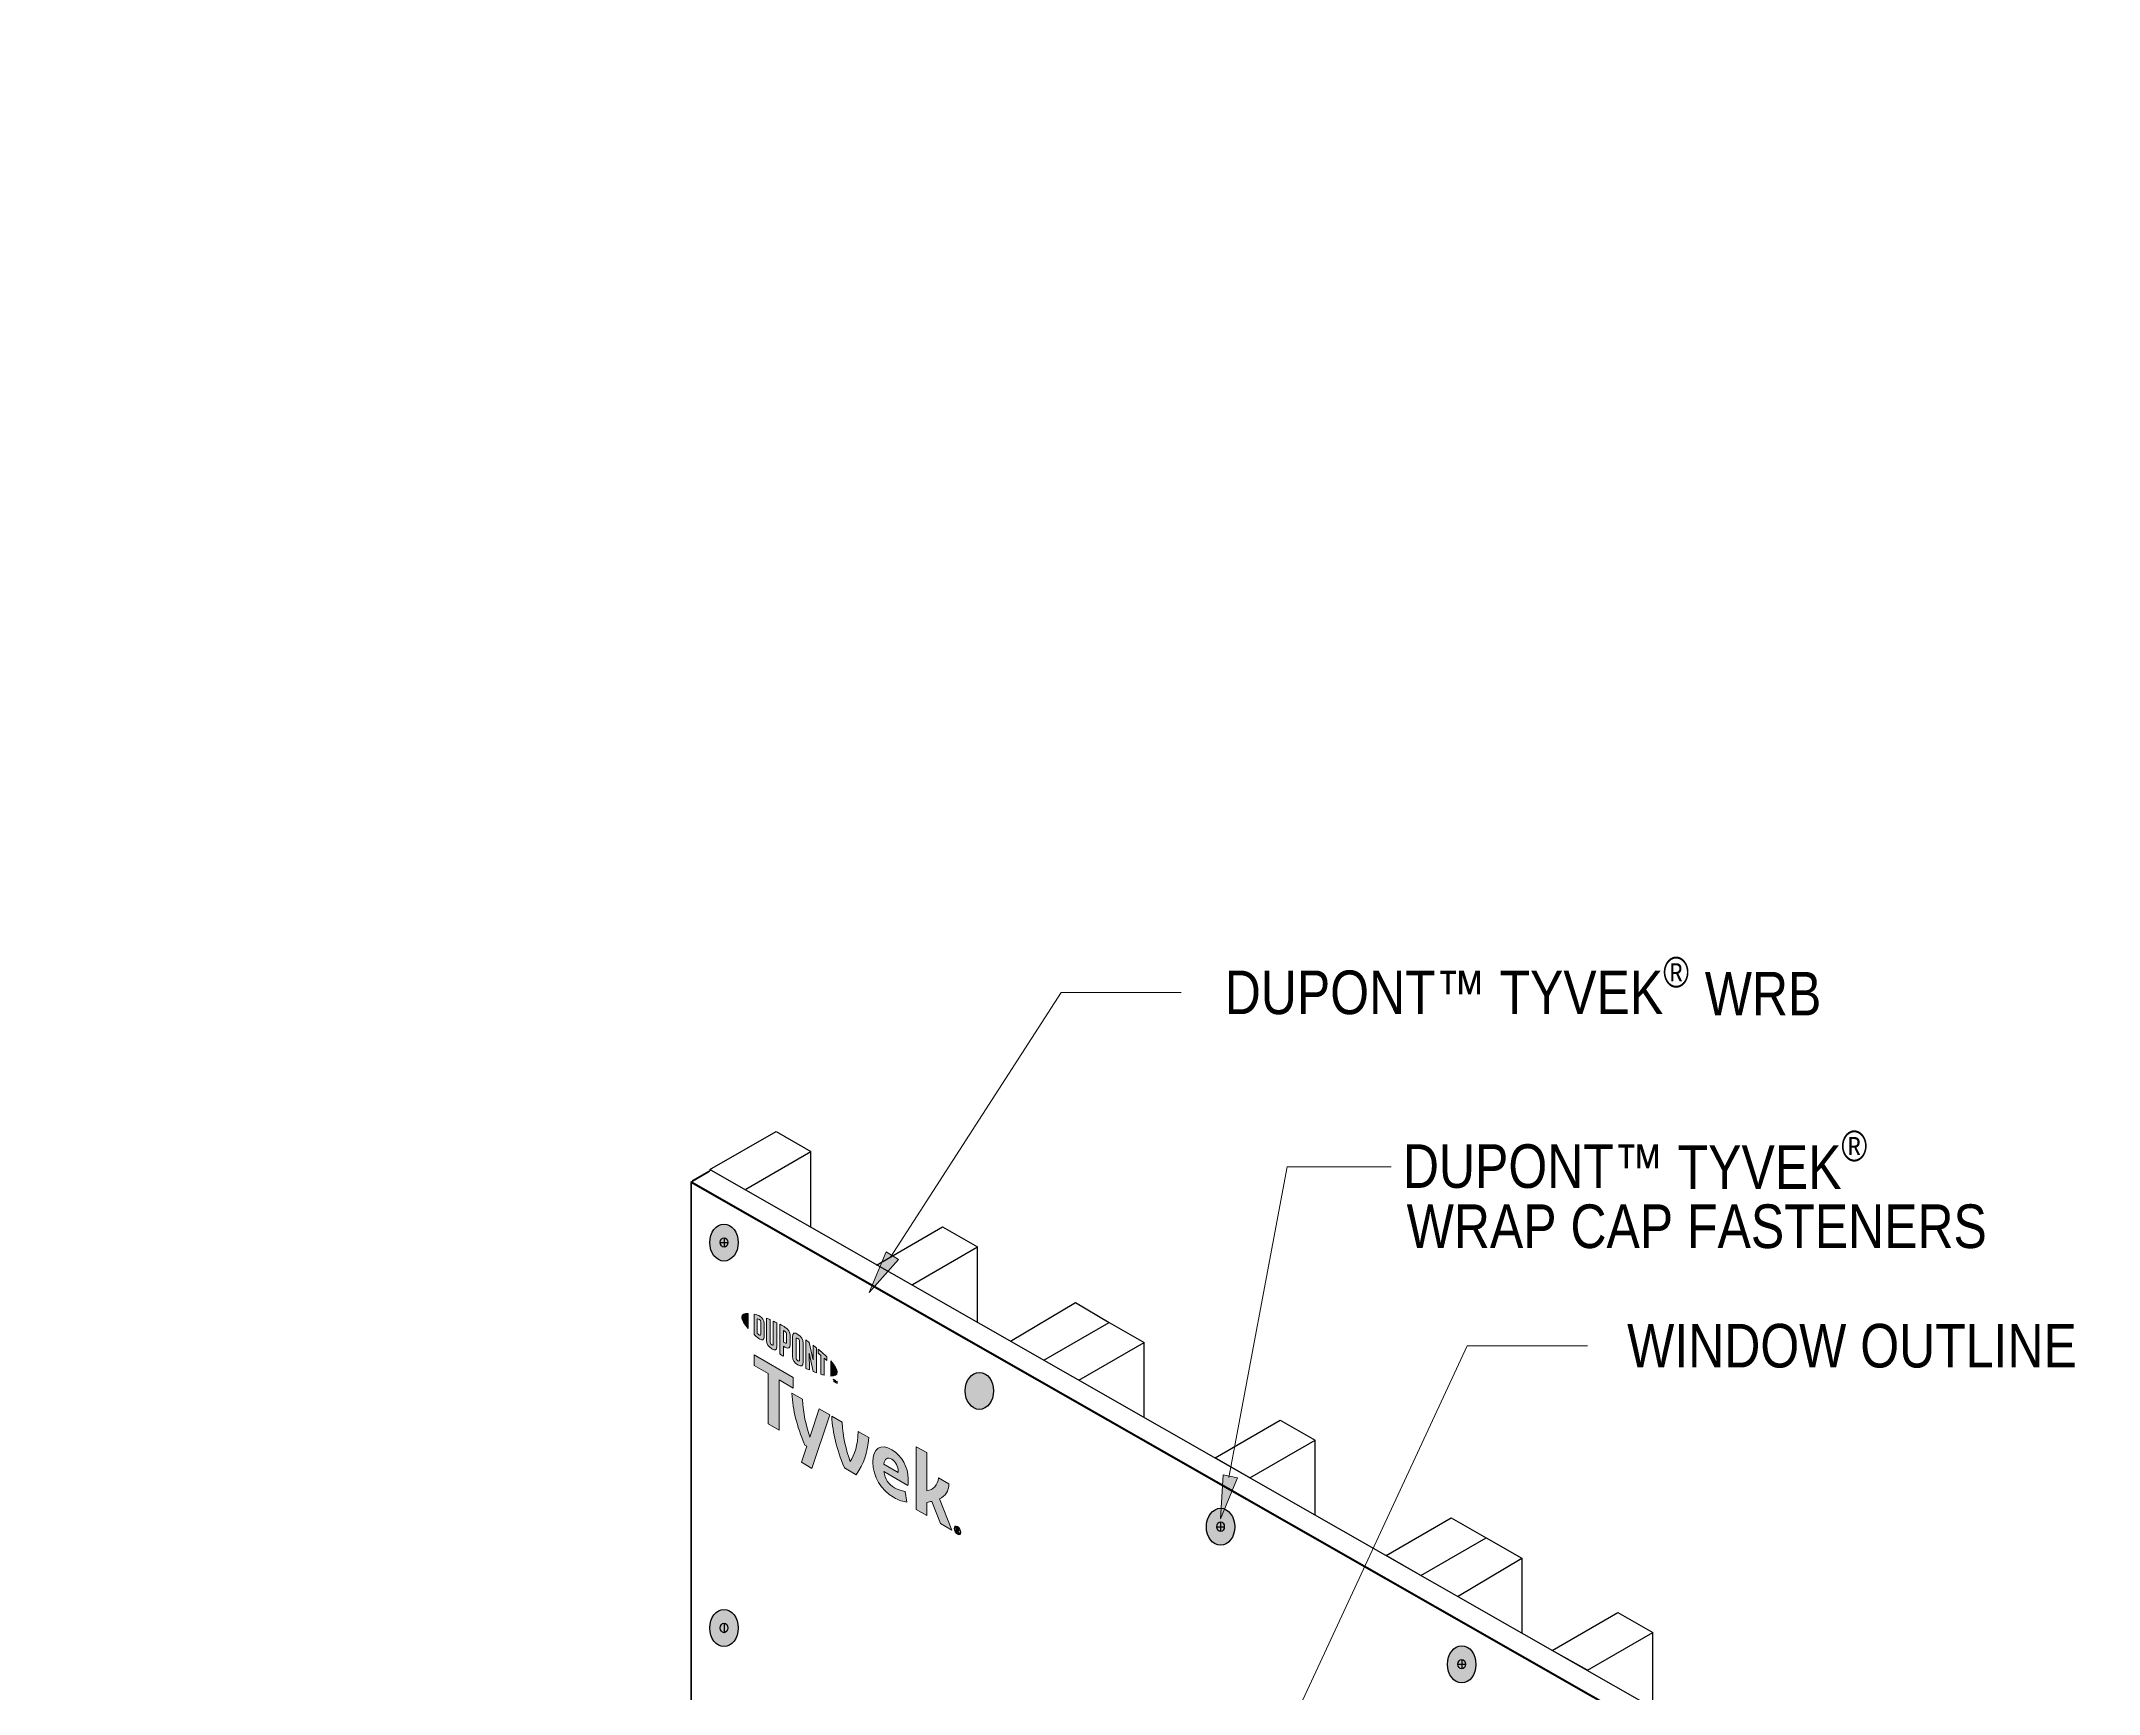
# Model space of a CAD drawing. Extents: x -1140 to 5605, y -816 to 2382.
# Drawn here: x 2851 to 3382, y 314 to 740 of the extents above; entities that cross this region are included whole.
import ezdxf

# ---------------------------------------------------------------- set-up
doc = ezdxf.new("R2010")
doc.units = 0
doc.header["$MEASUREMENT"] = 0
for name, color, linetype, lineweight in [('.ATI-TEXT', 7, 'Continuous', 0), ('G-ANNO-TTLB', 7, 'Continuous', 0), ('TYVEK', 7, 'Continuous', 0), ('wall scratch', 7, 'Continuous', 0), ('X-REF - TRACED', 7, 'Continuous', 0)]:
    doc.layers.add(name, color=color, linetype=linetype, lineweight=lineweight)

# ---------------------------------------------------------------- blocks, each defined once
blk = doc.blocks.new('Block_55')
at = {"layer": 'wall scratch', "color": 18, "lineweight": 25, "true_color": 0x000000}
for points in [[(3018.83, 445.87)], [(3018.83, 23.51)]]:
    blk.add_lwpolyline(points, dxfattribs=at)
blk = doc.blocks.new('Block_309')
at = {"layer": 'TYVEK', "true_color": 0x003b71, "transparency": 33554687}
h = blk.add_hatch(color=156, dxfattribs=at)
h.dxf.hatch_style = 2
edge = h.paths.add_edge_path()
edge.add_ellipse((3217.28, 321.15), major_axis=(0, 4.78), ratio=0.766948, start_angle=0, end_angle=360)
at = {"layer": 'TYVEK', "color": 18, "lineweight": 25, "true_color": 0x000000}
for p, q in [((3216.31, 321.18), (3218.26, 321.18)), ((3217.28, 322.41), (3217.28, 319.95))]:
    blk.add_line(p, q, dxfattribs=at)
for centre, major_axis, ratio in [((3217.28, 321.15), (0, 4.78), 0.766948), ((3217.28, 321.18), (0, 1.23), 0.788846)]:
    blk.add_ellipse(centre, major_axis=major_axis, ratio=ratio, dxfattribs=at)
blk = doc.blocks.new('Block_310')
at = {"layer": 'TYVEK', "true_color": 0x003b71, "transparency": 33554687}
h = blk.add_hatch(color=156, dxfattribs=at)
h.dxf.hatch_style = 2
edge = h.paths.add_edge_path()
edge.add_ellipse((3155.08, 356.64), major_axis=(0, 4.78), ratio=0.766948, start_angle=0, end_angle=360)
at = {"layer": 'TYVEK', "color": 18, "lineweight": 25, "true_color": 0x000000}
for p, q in [((3154.11, 356.67), (3156.06, 356.67)), ((3155.08, 357.9), (3155.08, 355.43))]:
    blk.add_line(p, q, dxfattribs=at)
blk.add_lwpolyline([(3154.57, 361)], dxfattribs=at)
for centre, major_axis, ratio in [((3155.08, 356.64), (0, 4.78), 0.766948), ((3155.08, 356.67), (0, 1.23), 0.788846)]:
    blk.add_ellipse(centre, major_axis=major_axis, ratio=ratio, dxfattribs=at)
blk = doc.blocks.new('Block_311')
at = {"layer": 'TYVEK', "true_color": 0x003b71, "transparency": 33554687}
h = blk.add_hatch(color=156, dxfattribs=at)
h.dxf.hatch_style = 2
edge = h.paths.add_edge_path()
edge.add_ellipse((3027.02, 429.98), major_axis=(0, 4.78), ratio=0.766948, start_angle=0, end_angle=360)
at = {"layer": 'TYVEK', "color": 18, "lineweight": 25, "true_color": 0x000000}
for p, q in [((3026.04, 430.01), (3027.99, 430.01)), ((3027.02, 431.24), (3027.02, 428.78))]:
    blk.add_line(p, q, dxfattribs=at)
for centre, major_axis, ratio in [((3027.02, 429.98), (0, 4.78), 0.766948), ((3027.02, 430.01), (0, 1.23), 0.788846)]:
    blk.add_ellipse(centre, major_axis=major_axis, ratio=ratio, dxfattribs=at)
blk = doc.blocks.new('Block_314')
at = {"layer": 'TYVEK', "true_color": 0x003b71, "transparency": 33554687}
h = blk.add_hatch(color=156, dxfattribs=at)
h.dxf.hatch_style = 2
edge = h.paths.add_edge_path()
edge.add_ellipse((3027.02, 330.53), major_axis=(0, 4.78), ratio=0.766948, start_angle=0, end_angle=360)
at = {"layer": 'TYVEK', "color": 18, "lineweight": 25, "true_color": 0x000000}
blk.add_line((3027.02, 331.79), (3027.02, 329.32), dxfattribs=at)
for centre, major_axis, ratio in [((3027.02, 330.53), (0, 4.78), 0.766948), ((3027.02, 330.55), (0, 1.23), 0.788846)]:
    blk.add_ellipse(centre, major_axis=major_axis, ratio=ratio, dxfattribs=at)
blk = doc.blocks.new('Block_495')
at = {"layer": '.ATI-TEXT', "char_height": 0.2, "attachment_point": 7}
for s, insert in [('\\C18;\\c0;\\FArial Narrow|b0|i0|c1;\\H7.874999;\\W1.000000;®', (3315.21, 450.87)), ('\\C18;\\c0;\\FArial Narrow|b0|i0|c1;\\H11.249999;\\W1.000000;DUPONT™', (3202.11, 443.93)), ('\\C18;\\c0;\\FArial Narrow|b0|i0|c1;\\H11.249999;\\W1.000000; TYVEK', (3269.39, 443.84)), ('\\C18;\\c0;\\FArial Narrow|b0|i0|c1;\\H11.250226;\\W1.000000; ', (3322.32, 443.84)), ('\\C18;\\c0;\\FArial Narrow|b0|i0|c1;\\H11.250226;\\W1.000000;WRAP CAP FASTENERS', (3203.09, 428.41))]:
    blk.add_mtext(s, dxfattribs=dict(at, insert=insert))
blk = doc.blocks.new('Block_494')
at = {"layer": '.ATI-TEXT', "true_color": 0x000000, "transparency": 33554687}
h = blk.add_hatch(color=18, dxfattribs=at)
h.dxf.hatch_style = 2
h.paths.add_polyline_path([(3159.43, 369.24), (3155.06, 358.71), (3155.78, 370.09)])
at = {"layer": '.ATI-TEXT', "color": 18, "lineweight": 0, "true_color": 0x000000}
for p, q in [((3157.25, 369.34), (3172.22, 449.56)), ((3172.22, 449.56), (3199.05, 449.56))]:
    blk.add_line(p, q, dxfattribs=at)
at = {"layer": '.ATI-TEXT'}
blk.add_lwpolyline([(3159.43, 369.24), (3155.06, 358.71), (3155.78, 370.09), (3155.78, 370.09)], close=True, dxfattribs=at)
blk.add_blockref('Block_495', (0, 0), dxfattribs=at)
blk = doc.blocks.new('Block_497')
at = {"layer": '.ATI-TEXT', "char_height": 0.2, "attachment_point": 7}
for s, insert in [('\\C18;\\c0;\\FArial Narrow|b0|i0|c1;\\H11.249999;\\W1.000000;DUPONT™ TYVEK', (3156.16, 488.77)), ('\\C18;\\c0;\\FArial Narrow|b0|i0|c1;\\H7.874999;\\W1.000000;®', (3269.26, 495.71)), ('\\C18;\\c0;\\FArial Narrow|b0|i0|c1;\\H11.250226;\\W1.000000;WRB', (3279.98, 488.58))]:
    blk.add_mtext(s, dxfattribs=dict(at, insert=insert))
blk = doc.blocks.new('Block_496')
at = {"layer": '.ATI-TEXT', "true_color": 0x000000, "transparency": 33554687}
h = blk.add_hatch(color=18, dxfattribs=at)
h.dxf.hatch_style = 2
h.paths.add_polyline_path([(3072.01, 425.63), (3064.42, 417.11), (3068.84, 427.63)])
at = {"layer": '.ATI-TEXT', "color": 18, "lineweight": 0, "true_color": 0x000000}
for p, q in [((3069.97, 426.25), (3113.94, 494.5)), ((3113.94, 494.5), (3144.91, 494.5))]:
    blk.add_line(p, q, dxfattribs=at)
at = {"layer": '.ATI-TEXT'}
blk.add_lwpolyline([(3072.01, 425.63), (3064.42, 417.11), (3068.84, 427.63), (3068.84, 427.63)], close=True, dxfattribs=at)
blk.add_blockref('Block_497', (0, 0), dxfattribs=at)
blk = doc.blocks.new('Block_498')
at = {"layer": '.ATI-TEXT', "true_color": 0x000000, "transparency": 33554687}
h = blk.add_hatch(color=18, dxfattribs=at)
h.dxf.hatch_style = 2
h.paths.add_polyline_path([(3157.91, 267.97), (3151.24, 258.72), (3154.54, 269.63)])
at = {"layer": '.ATI-TEXT', "color": 18, "lineweight": 0, "true_color": 0x000000}
for p, q in [((3156.02, 268.36), (3218.72, 403.32)), ((3218.72, 403.32), (3249.69, 403.32))]:
    blk.add_line(p, q, dxfattribs=at)
at = {"layer": '.ATI-TEXT'}
blk.add_lwpolyline([(3157.91, 267.97), (3151.24, 258.72), (3154.54, 269.63), (3154.54, 269.63)], close=True, dxfattribs=at)
at = {"layer": '.ATI-TEXT', "insert": (3259.95, 397.59), "char_height": 0.2, "attachment_point": 7}
blk.add_mtext('\\C18;\\c0;\\FArial Narrow|b0|i0|c1;\\H11.249999;\\W1.000000;WINDOW OUTLINE', dxfattribs=at)
blk = doc.blocks.new('Block_602')
at = {"layer": 'X-REF - TRACED', "true_color": 0x848484, "transparency": 33554687}
h = blk.add_hatch(color=252, dxfattribs=at)
h.dxf.hatch_style = 2
edge = h.paths.add_edge_path()
edge.add_spline(control_points=[(3031.6, 410.73), (3031.6, 410.01), (3032.21, 408.98), (3033.28, 407.78), (3033.28, 407.78), (3033.28, 411.72), (3033.28, 411.72), (3032.21, 411.76), (3031.6, 411.44), (3031.6, 410.73)], knot_values=[0, 0, 0, 0, 1, 1, 1, 2, 2, 2, 3, 3, 3, 3], degree=3, periodic=0)
h = blk.add_hatch(color=252, dxfattribs=at)
h.dxf.hatch_style = 2
edge = h.paths.add_edge_path()
edge.add_spline(control_points=[(3036.48, 406.3), (3036.48, 406), (3036.33, 405.99), (3036.14, 406.1), (3035.99, 406.18), (3035.76, 406.37), (3035.58, 406.54), (3035.58, 406.54), (3035.58, 410.31), (3035.58, 410.31), (3035.76, 410.26), (3035.99, 410.19), (3036.14, 410.1), (3036.33, 409.99), (3036.48, 409.8), (3036.48, 409.5), (3036.48, 409.5), (3036.48, 406.3), (3036.48, 406.3)], knot_values=[0, 0, 0, 0, 1, 1, 1, 2, 2, 2, 3, 3, 3, 4, 4, 4, 5, 5, 5, 6, 6, 6, 6], degree=3, periodic=0)
edge = h.paths.add_edge_path()
edge.add_spline(control_points=[(3036.26, 411.02), (3035.96, 411.19), (3035.53, 411.34), (3034.75, 411.51), (3034.75, 411.51), (3034.75, 406.28), (3034.75, 406.28), (3035.44, 405.65), (3035.96, 405.21), (3036.26, 405.04), (3036.95, 404.64), (3037.33, 404.9), (3037.33, 405.67), (3037.33, 405.67), (3037.33, 409.14), (3037.33, 409.14), (3037.33, 409.91), (3036.95, 410.62), (3036.26, 411.02)], knot_values=[0, 0, 0, 0, 1, 1, 1, 2, 2, 2, 3, 3, 3, 4, 4, 4, 5, 5, 5, 6, 6, 6, 6], degree=3, periodic=0)
h = blk.add_hatch(color=252, dxfattribs=at)
h.dxf.hatch_style = 2
edge = h.paths.add_edge_path()
edge.add_spline(control_points=[(3039.73, 403.81), (3039.73, 403.51), (3039.64, 403.37), (3039.31, 403.61), (3038.98, 403.84), (3038.9, 404.05), (3038.9, 404.4), (3038.9, 404.4), (3038.9, 410.09), (3038.9, 410.09), (3038.68, 410.19), (3038.2, 410.39), (3038, 410.47), (3038, 410.47), (3038, 404.72), (3038, 404.72), (3038, 403.8), (3038.39, 403.22), (3039.31, 402.57), (3040.15, 401.97), (3040.66, 402.16), (3040.66, 403.18), (3040.66, 403.18), (3040.66, 409.26), (3040.66, 409.26), (3040.49, 409.35), (3039.91, 409.62), (3039.73, 409.71), (3039.73, 409.71), (3039.73, 403.81), (3039.73, 403.81)], knot_values=[0, 0, 0, 0, 1, 1, 1, 2, 2, 2, 3, 3, 3, 4, 4, 4, 5, 5, 5, 6, 6, 6, 7, 7, 7, 8, 8, 8, 9, 9, 9, 10, 10, 10, 10], degree=3, periodic=0)
h = blk.add_hatch(color=252, dxfattribs=at)
h.dxf.hatch_style = 2
edge = h.paths.add_edge_path()
edge.add_spline(control_points=[(3043.15, 404.34), (3043.15, 404.01), (3043.05, 403.9), (3042.66, 404.12), (3042.66, 404.12), (3042.33, 404.31), (3042.33, 404.31), (3042.33, 404.31), (3042.33, 407.33), (3042.33, 407.33), (3042.48, 407.25), (3042.56, 407.21), (3042.65, 407.16), (3043.06, 406.92), (3043.15, 406.69), (3043.15, 406.35), (3043.15, 406.35), (3043.15, 404.34), (3043.15, 404.34)], knot_values=[0, 0, 0, 0, 1, 1, 1, 2, 2, 2, 3, 3, 3, 4, 4, 4, 5, 5, 5, 6, 6, 6, 6], degree=3, periodic=0)
edge = h.paths.add_edge_path()
edge.add_spline(control_points=[(3042.7, 408.19), (3042.54, 408.29), (3041.94, 408.61), (3041.4, 408.89), (3041.4, 408.89), (3041.4, 401.23), (3041.4, 401.23), (3041.58, 401.12), (3042.07, 400.8), (3042.33, 400.64), (3042.33, 400.64), (3042.33, 403.24), (3042.33, 403.24), (3042.33, 403.24), (3042.7, 403.03), (3042.7, 403.03), (3043.68, 402.47), (3044.09, 402.74), (3044.09, 403.71), (3044.09, 403.71), (3044.09, 405.96), (3044.09, 405.96), (3044.09, 406.92), (3043.63, 407.66), (3042.7, 408.19)], knot_values=[0, 0, 0, 0, 1, 1, 1, 2, 2, 2, 3, 3, 3, 4, 4, 4, 5, 5, 5, 6, 6, 6, 7, 7, 7, 8, 8, 8, 8], degree=3, periodic=0)
h = blk.add_hatch(color=252, dxfattribs=at)
h.dxf.hatch_style = 2
edge = h.paths.add_edge_path()
edge.add_spline(control_points=[(3046.5, 399.73), (3046.5, 399.43), (3046.41, 399.32), (3046.08, 399.5), (3045.73, 399.69), (3045.64, 399.91), (3045.64, 400.22), (3045.64, 400.22), (3045.64, 404.99), (3045.64, 404.99), (3045.64, 405.31), (3045.73, 405.43), (3046.08, 405.22), (3046.41, 405.02), (3046.5, 404.8), (3046.5, 404.5), (3046.5, 404.5), (3046.5, 399.73), (3046.5, 399.73)], knot_values=[0, 0, 0, 0, 1, 1, 1, 2, 2, 2, 3, 3, 3, 4, 4, 4, 5, 5, 5, 6, 6, 6, 6], degree=3, periodic=0)
edge = h.paths.add_edge_path()
edge.add_spline(control_points=[(3046.08, 406.29), (3045.21, 406.84), (3044.69, 406.7), (3044.69, 405.69), (3044.69, 405.69), (3044.69, 400.68), (3044.69, 400.68), (3044.69, 399.62), (3045.16, 398.91), (3046.08, 398.43), (3046.97, 397.95), (3047.44, 398.07), (3047.44, 399.21), (3047.44, 399.21), (3047.44, 403.98), (3047.44, 403.98), (3047.44, 405.06), (3047.02, 405.69), (3046.08, 406.29)], knot_values=[0, 0, 0, 0, 1, 1, 1, 2, 2, 2, 3, 3, 3, 4, 4, 4, 5, 5, 5, 6, 6, 6, 6], degree=3, periodic=0)
h = blk.add_hatch(color=252, dxfattribs=at)
h.dxf.hatch_style = 2
edge = h.paths.add_edge_path()
edge.add_spline(control_points=[(3050.05, 399.73), (3050.05, 399.73), (3049.01, 404.23), (3049.01, 404.23), (3048.72, 404.43), (3048.38, 404.67), (3048.12, 404.85), (3048.12, 404.85), (3048.12, 397.51), (3048.12, 397.51), (3048.3, 397.42), (3048.78, 397.21), (3049.02, 397.1), (3049.02, 397.1), (3048.95, 401.48), (3048.95, 401.48), (3048.95, 401.48), (3050.05, 396.68), (3050.05, 396.68), (3050.28, 396.59), (3050.62, 396.46), (3050.85, 396.38), (3050.85, 396.38), (3050.85, 402.83), (3050.85, 402.83), (3050.61, 403.02), (3050.19, 403.35), (3049.98, 403.5), (3049.98, 403.5), (3050.05, 399.73), (3050.05, 399.73)], knot_values=[0, 0, 0, 0, 1, 1, 1, 2, 2, 2, 3, 3, 3, 4, 4, 4, 5, 5, 5, 6, 6, 6, 7, 7, 7, 8, 8, 8, 9, 9, 9, 10, 10, 10, 10], degree=3, periodic=0)
h = blk.add_hatch(color=252, dxfattribs=at)
h.dxf.hatch_style = 2
edge = h.paths.add_edge_path()
edge.add_spline(control_points=[(3051.31, 401.44), (3051.54, 401.25), (3051.77, 401.07), (3052, 400.88), (3052, 400.88), (3052, 396), (3052, 396), (3052.2, 395.94), (3052.58, 395.83), (3052.84, 395.77), (3052.84, 395.77), (3052.84, 400.17), (3052.84, 400.17), (3053.08, 399.95), (3053.31, 399.75), (3053.52, 399.56), (3053.52, 399.56), (3053.52, 400.5), (3053.52, 400.5), (3052.86, 401.15), (3052.14, 401.78), (3051.31, 402.46), (3051.31, 402.46), (3051.31, 401.44), (3051.31, 401.44)], knot_values=[0, 0, 0, 0, 1, 1, 1, 2, 2, 2, 3, 3, 3, 4, 4, 4, 5, 5, 5, 6, 6, 6, 7, 7, 7, 8, 8, 8, 8], degree=3, periodic=0)
h = blk.add_hatch(color=252, dxfattribs=at)
h.dxf.hatch_style = 2
edge = h.paths.add_edge_path()
edge.add_spline(control_points=[(3056.21, 396.52), (3056.21, 395.8), (3055.59, 395.48), (3054.53, 395.51), (3054.53, 395.51), (3054.53, 399.46), (3054.53, 399.46), (3055.59, 398.26), (3056.21, 397.24), (3056.21, 396.52)], knot_values=[0, 0, 0, 0, 1, 1, 1, 2, 2, 2, 3, 3, 3, 3], degree=3, periodic=0)
h = blk.add_hatch(color=252, dxfattribs=at)
h.dxf.hatch_style = 2
edge = h.paths.add_edge_path()
edge.add_spline(control_points=[(3055.71, 394.44), (3055.71, 394.44), (3055.81, 394.38), (3055.81, 394.38), (3055.81, 394.38), (3055.96, 394.02), (3055.96, 394.02), (3055.96, 394.02), (3056.11, 394.21), (3056.11, 394.21), (3056.11, 394.21), (3056.21, 394.15), (3056.21, 394.15), (3056.21, 394.15), (3056.21, 393.58), (3056.21, 393.58), (3056.21, 393.58), (3056.12, 393.63), (3056.12, 393.63), (3056.12, 393.63), (3056.12, 394.04), (3056.12, 394.04), (3056.12, 394.04), (3055.96, 393.85), (3055.96, 393.85), (3055.96, 393.85), (3055.95, 393.86), (3055.95, 393.86), (3055.95, 393.86), (3055.8, 394.22), (3055.8, 394.22), (3055.8, 394.22), (3055.8, 393.82), (3055.8, 393.82), (3055.8, 393.82), (3055.71, 393.87), (3055.71, 393.87), (3055.71, 393.87), (3055.71, 394.44), (3055.71, 394.44)], knot_values=[0, 0, 0, 0, 1, 1, 1, 2, 2, 2, 3, 3, 3, 4, 4, 4, 5, 5, 5, 6, 6, 6, 7, 7, 7, 8, 8, 8, 9, 9, 9, 10, 10, 10, 11, 11, 11, 12, 12, 12, 13, 13, 13, 13], degree=3, periodic=0)
edge = h.paths.add_edge_path()
edge.add_spline(control_points=[(3055.35, 394.54), (3055.35, 394.54), (3055.2, 394.63), (3055.2, 394.63), (3055.2, 394.63), (3055.2, 394.73), (3055.2, 394.73), (3055.2, 394.73), (3055.6, 394.5), (3055.6, 394.5), (3055.6, 394.5), (3055.6, 394.4), (3055.6, 394.4), (3055.6, 394.4), (3055.45, 394.49), (3055.45, 394.49), (3055.45, 394.49), (3055.45, 394.02), (3055.45, 394.02), (3055.45, 394.02), (3055.35, 394.07), (3055.35, 394.07), (3055.35, 394.07), (3055.35, 394.54), (3055.35, 394.54)], knot_values=[0, 0, 0, 0, 1, 1, 1, 2, 2, 2, 3, 3, 3, 4, 4, 4, 5, 5, 5, 6, 6, 6, 7, 7, 7, 8, 8, 8, 8], degree=3, periodic=0)
at = {"layer": 'X-REF - TRACED'}
for points, knots in [([(3031.6, 410.73), (3031.6, 410.01), (3032.21, 408.98), (3033.28, 407.78), (3033.28, 407.78), (3033.28, 411.72), (3033.28, 411.72), (3032.21, 411.76), (3031.6, 411.44), (3031.6, 410.73)], [0, 0, 0, 0, 1, 1, 1, 2, 2, 2, 3, 3, 3, 3]), ([(3036.26, 411.02), (3035.96, 411.19), (3035.53, 411.34), (3034.75, 411.51), (3034.75, 411.51), (3034.75, 406.28), (3034.75, 406.28), (3035.44, 405.65), (3035.96, 405.21), (3036.26, 405.04), (3036.95, 404.64), (3037.33, 404.9), (3037.33, 405.67), (3037.33, 405.67), (3037.33, 409.14), (3037.33, 409.14), (3037.33, 409.91), (3036.95, 410.62), (3036.26, 411.02)], [0, 0, 0, 0, 1, 1, 1, 2, 2, 2, 3, 3, 3, 4, 4, 4, 5, 5, 5, 6, 6, 6, 6]), ([(3036.48, 406.3), (3036.48, 406), (3036.33, 405.99), (3036.14, 406.1), (3035.99, 406.18), (3035.76, 406.37), (3035.58, 406.54), (3035.58, 406.54), (3035.58, 410.31), (3035.58, 410.31), (3035.76, 410.26), (3035.99, 410.19), (3036.14, 410.1), (3036.33, 409.99), (3036.48, 409.8), (3036.48, 409.5), (3036.48, 409.5), (3036.48, 406.3), (3036.48, 406.3)], [0, 0, 0, 0, 1, 1, 1, 2, 2, 2, 3, 3, 3, 4, 4, 4, 5, 5, 5, 6, 6, 6, 6]), ([(3039.73, 403.81), (3039.73, 403.51), (3039.64, 403.37), (3039.31, 403.61), (3038.98, 403.84), (3038.9, 404.05), (3038.9, 404.4), (3038.9, 404.4), (3038.9, 410.09), (3038.9, 410.09), (3038.68, 410.19), (3038.2, 410.39), (3038, 410.47), (3038, 410.47), (3038, 404.72), (3038, 404.72), (3038, 403.8), (3038.39, 403.22), (3039.31, 402.57), (3040.15, 401.97), (3040.66, 402.16), (3040.66, 403.18), (3040.66, 403.18), (3040.66, 409.26), (3040.66, 409.26), (3040.49, 409.35), (3039.91, 409.62), (3039.73, 409.71), (3039.73, 409.71), (3039.73, 403.81), (3039.73, 403.81)], [0, 0, 0, 0, 1, 1, 1, 2, 2, 2, 3, 3, 3, 4, 4, 4, 5, 5, 5, 6, 6, 6, 7, 7, 7, 8, 8, 8, 9, 9, 9, 10, 10, 10, 10]), ([(3042.7, 408.19), (3042.54, 408.29), (3041.94, 408.61), (3041.4, 408.89), (3041.4, 408.89), (3041.4, 401.23), (3041.4, 401.23), (3041.58, 401.12), (3042.07, 400.8), (3042.33, 400.64), (3042.33, 400.64), (3042.33, 403.24), (3042.33, 403.24), (3042.33, 403.24), (3042.7, 403.03), (3042.7, 403.03), (3043.68, 402.47), (3044.09, 402.74), (3044.09, 403.71), (3044.09, 403.71), (3044.09, 405.96), (3044.09, 405.96), (3044.09, 406.92), (3043.63, 407.66), (3042.7, 408.19)], [0, 0, 0, 0, 1, 1, 1, 2, 2, 2, 3, 3, 3, 4, 4, 4, 5, 5, 5, 6, 6, 6, 7, 7, 7, 8, 8, 8, 8]), ([(3043.15, 404.34), (3043.15, 404.01), (3043.05, 403.9), (3042.66, 404.12), (3042.66, 404.12), (3042.33, 404.31), (3042.33, 404.31), (3042.33, 404.31), (3042.33, 407.33), (3042.33, 407.33), (3042.48, 407.25), (3042.56, 407.21), (3042.65, 407.16), (3043.06, 406.92), (3043.15, 406.69), (3043.15, 406.35), (3043.15, 406.35), (3043.15, 404.34), (3043.15, 404.34)], [0, 0, 0, 0, 1, 1, 1, 2, 2, 2, 3, 3, 3, 4, 4, 4, 5, 5, 5, 6, 6, 6, 6]), ([(3046.08, 406.29), (3045.21, 406.84), (3044.69, 406.7), (3044.69, 405.69), (3044.69, 405.69), (3044.69, 400.68), (3044.69, 400.68), (3044.69, 399.62), (3045.16, 398.91), (3046.08, 398.43), (3046.97, 397.95), (3047.44, 398.07), (3047.44, 399.21), (3047.44, 399.21), (3047.44, 403.98), (3047.44, 403.98), (3047.44, 405.06), (3047.02, 405.69), (3046.08, 406.29)], [0, 0, 0, 0, 1, 1, 1, 2, 2, 2, 3, 3, 3, 4, 4, 4, 5, 5, 5, 6, 6, 6, 6]), ([(3046.5, 399.73), (3046.5, 399.43), (3046.41, 399.32), (3046.08, 399.5), (3045.73, 399.69), (3045.64, 399.91), (3045.64, 400.22), (3045.64, 400.22), (3045.64, 404.99), (3045.64, 404.99), (3045.64, 405.31), (3045.73, 405.43), (3046.08, 405.22), (3046.41, 405.02), (3046.5, 404.8), (3046.5, 404.5), (3046.5, 404.5), (3046.5, 399.73), (3046.5, 399.73)], [0, 0, 0, 0, 1, 1, 1, 2, 2, 2, 3, 3, 3, 4, 4, 4, 5, 5, 5, 6, 6, 6, 6]), ([(3050.05, 399.73), (3050.05, 399.73), (3049.01, 404.23), (3049.01, 404.23), (3048.72, 404.43), (3048.38, 404.67), (3048.12, 404.85), (3048.12, 404.85), (3048.12, 397.51), (3048.12, 397.51), (3048.3, 397.42), (3048.78, 397.21), (3049.02, 397.1), (3049.02, 397.1), (3048.95, 401.48), (3048.95, 401.48), (3048.95, 401.48), (3050.05, 396.68), (3050.05, 396.68), (3050.28, 396.59), (3050.62, 396.46), (3050.85, 396.38), (3050.85, 396.38), (3050.85, 402.83), (3050.85, 402.83), (3050.61, 403.02), (3050.19, 403.35), (3049.98, 403.5), (3049.98, 403.5), (3050.05, 399.73), (3050.05, 399.73)], [0, 0, 0, 0, 1, 1, 1, 2, 2, 2, 3, 3, 3, 4, 4, 4, 5, 5, 5, 6, 6, 6, 7, 7, 7, 8, 8, 8, 9, 9, 9, 10, 10, 10, 10]), ([(3051.31, 401.44), (3051.54, 401.25), (3051.77, 401.07), (3052, 400.88), (3052, 400.88), (3052, 396), (3052, 396), (3052.2, 395.94), (3052.58, 395.83), (3052.84, 395.77), (3052.84, 395.77), (3052.84, 400.17), (3052.84, 400.17), (3053.08, 399.95), (3053.31, 399.75), (3053.52, 399.56), (3053.52, 399.56), (3053.52, 400.5), (3053.52, 400.5), (3052.86, 401.15), (3052.14, 401.78), (3051.31, 402.46), (3051.31, 402.46), (3051.31, 401.44), (3051.31, 401.44)], [0, 0, 0, 0, 1, 1, 1, 2, 2, 2, 3, 3, 3, 4, 4, 4, 5, 5, 5, 6, 6, 6, 7, 7, 7, 8, 8, 8, 8]), ([(3056.21, 396.52), (3056.21, 395.8), (3055.59, 395.48), (3054.53, 395.51), (3054.53, 395.51), (3054.53, 399.46), (3054.53, 399.46), (3055.59, 398.26), (3056.21, 397.24), (3056.21, 396.52)], [0, 0, 0, 0, 1, 1, 1, 2, 2, 2, 3, 3, 3, 3]), ([(3055.35, 394.54), (3055.35, 394.54), (3055.2, 394.63), (3055.2, 394.63), (3055.2, 394.63), (3055.2, 394.73), (3055.2, 394.73), (3055.2, 394.73), (3055.6, 394.5), (3055.6, 394.5), (3055.6, 394.5), (3055.6, 394.4), (3055.6, 394.4), (3055.6, 394.4), (3055.45, 394.49), (3055.45, 394.49), (3055.45, 394.49), (3055.45, 394.02), (3055.45, 394.02), (3055.45, 394.02), (3055.35, 394.07), (3055.35, 394.07), (3055.35, 394.07), (3055.35, 394.54), (3055.35, 394.54)], [0, 0, 0, 0, 1, 1, 1, 2, 2, 2, 3, 3, 3, 4, 4, 4, 5, 5, 5, 6, 6, 6, 7, 7, 7, 8, 8, 8, 8]), ([(3055.71, 394.44), (3055.71, 394.44), (3055.81, 394.38), (3055.81, 394.38), (3055.81, 394.38), (3055.96, 394.02), (3055.96, 394.02), (3055.96, 394.02), (3056.11, 394.21), (3056.11, 394.21), (3056.11, 394.21), (3056.21, 394.15), (3056.21, 394.15), (3056.21, 394.15), (3056.21, 393.58), (3056.21, 393.58), (3056.21, 393.58), (3056.12, 393.63), (3056.12, 393.63), (3056.12, 393.63), (3056.12, 394.04), (3056.12, 394.04), (3056.12, 394.04), (3055.96, 393.85), (3055.96, 393.85), (3055.96, 393.85), (3055.95, 393.86), (3055.95, 393.86), (3055.95, 393.86), (3055.8, 394.22), (3055.8, 394.22), (3055.8, 394.22), (3055.8, 393.82), (3055.8, 393.82), (3055.8, 393.82), (3055.71, 393.87), (3055.71, 393.87), (3055.71, 393.87), (3055.71, 394.44), (3055.71, 394.44)], [0, 0, 0, 0, 1, 1, 1, 2, 2, 2, 3, 3, 3, 4, 4, 4, 5, 5, 5, 6, 6, 6, 7, 7, 7, 8, 8, 8, 9, 9, 9, 10, 10, 10, 11, 11, 11, 12, 12, 12, 13, 13, 13, 13])]:
    blk.add_open_spline(points, degree=3, knots=knots, dxfattribs=at)
blk = doc.blocks.new('Block_606')
at = {"layer": 'X-REF - TRACED', "true_color": 0x848484, "transparency": 33554687}
h = blk.add_hatch(color=252, dxfattribs=at)
h.dxf.hatch_style = 2
h.paths.add_polyline_path([(3044.86, 395.19), (3034.75, 401.03), (3034.75, 398.28), (3038.4, 396.18), (3038.4, 383.18), (3041.21, 381.56), (3041.21, 394.56), (3044.86, 392.45)])
h = blk.add_hatch(color=252, dxfattribs=at)
h.dxf.hatch_style = 2
edge = h.paths.add_edge_path()
edge.add_spline(control_points=[(3061.65, 381.25), (3061.47, 377.51), (3060.72, 375.33), (3059.57, 373.46), (3058.45, 376.64), (3057.72, 379.67), (3057.51, 383.64), (3057.51, 383.64), (3054.78, 385.21), (3054.78, 385.21), (3055.08, 380.52), (3055.96, 377.11), (3058.08, 371.82), (3058.08, 371.82), (3061.08, 370.09), (3061.08, 370.09), (3063.12, 372.98), (3063.96, 375.39), (3064.35, 379.69), (3064.35, 379.69), (3061.65, 381.25), (3061.65, 381.25)], knot_values=[0, 0, 0, 0, 1, 1, 1, 2, 2, 2, 3, 3, 3, 4, 4, 4, 5, 5, 5, 6, 6, 6, 7, 7, 7, 7], degree=3, periodic=0)
h = blk.add_hatch(color=252, dxfattribs=at)
h.dxf.hatch_style = 2
edge = h.paths.add_edge_path()
edge.add_spline(control_points=[(3068.22, 372.8), (3068.22, 372.8), (3071.94, 370.65), (3071.94, 370.65), (3071.94, 370.65), (3071.94, 370.92), (3071.94, 370.92), (3071.94, 372.18), (3071.35, 373.44), (3070.28, 374.06), (3069.14, 374.72), (3068.39, 374.23), (3068.22, 372.8)], knot_values=[0, 0, 0, 0, 1, 1, 1, 2, 2, 2, 3, 3, 3, 4, 4, 4, 4], degree=3, periodic=0)
edge = h.paths.add_edge_path()
edge.add_spline(control_points=[(3074.16, 363.03), (3073.3, 363.08), (3072.02, 363.5), (3070.73, 364.25), (3067.57, 366.07), (3065.41, 369.61), (3065.41, 373.34), (3065.41, 376.92), (3067.39, 378.2), (3070.28, 376.54), (3072.85, 375.05), (3074.53, 371.99), (3074.53, 368.98), (3074.53, 368.3), (3074.49, 367.74), (3074.45, 367.31), (3074.45, 367.31), (3068.26, 370.89), (3068.26, 370.89), (3068.51, 368.95), (3069.43, 367.6), (3071, 366.7), (3071.96, 366.14), (3072.88, 365.86), (3073.73, 365.78), (3073.73, 365.78), (3074.16, 363.03), (3074.16, 363.03)], knot_values=[0, 0, 0, 0, 1, 1, 1, 2, 2, 2, 3, 3, 3, 4, 4, 4, 5, 5, 5, 6, 6, 6, 7, 7, 7, 8, 8, 8, 9, 9, 9, 9], degree=3, periodic=0)
h = blk.add_hatch(color=252, dxfattribs=at)
h.dxf.hatch_style = 2
edge = h.paths.add_edge_path()
edge.add_spline(control_points=[(3082.55, 363.83), (3082.55, 363.83), (3085.81, 355.81), (3085.81, 355.81), (3085.81, 355.81), (3082.87, 357.51), (3082.87, 357.51), (3082.87, 357.51), (3080.61, 363.2), (3080.61, 363.2), (3080.2, 363.1), (3079.77, 363.01), (3079.3, 362.94), (3079.3, 362.94), (3079.3, 359.57), (3079.3, 359.57), (3079.3, 359.57), (3076.59, 361.13), (3076.59, 361.13), (3076.59, 361.13), (3076.59, 377.25), (3076.59, 377.25), (3076.59, 377.25), (3079.3, 375.85), (3079.3, 375.85), (3079.3, 375.85), (3079.3, 365.93), (3079.3, 365.93), (3081.14, 366.24), (3082.04, 367.29), (3082.36, 369.29), (3082.36, 369.29), (3085.04, 367.74), (3085.04, 367.74), (3084.99, 365.84), (3084.12, 364.61), (3082.55, 363.83)], knot_values=[0, 0, 0, 0, 1, 1, 1, 2, 2, 2, 3, 3, 3, 4, 4, 4, 5, 5, 5, 6, 6, 6, 7, 7, 7, 8, 8, 8, 9, 9, 9, 10, 10, 10, 11, 11, 11, 12, 12, 12, 12], degree=3, periodic=0)
at = {"layer": 'X-REF - TRACED'}
blk.add_lwpolyline([(3044.86, 395.19), (3034.75, 401.03), (3034.75, 398.28), (3038.4, 396.18), (3038.4, 383.18), (3041.21, 381.56), (3041.21, 394.56), (3044.86, 392.45)], close=True, dxfattribs=at)
for points, knots in [([(3061.65, 381.25), (3061.47, 377.51), (3060.72, 375.33), (3059.57, 373.46), (3058.45, 376.64), (3057.72, 379.67), (3057.51, 383.64), (3057.51, 383.64), (3054.78, 385.21), (3054.78, 385.21), (3055.08, 380.52), (3055.96, 377.11), (3058.08, 371.82), (3058.08, 371.82), (3061.08, 370.09), (3061.08, 370.09), (3063.12, 372.98), (3063.96, 375.39), (3064.35, 379.69), (3064.35, 379.69), (3061.65, 381.25), (3061.65, 381.25)], [0, 0, 0, 0, 1, 1, 1, 2, 2, 2, 3, 3, 3, 4, 4, 4, 5, 5, 5, 6, 6, 6, 7, 7, 7, 7]), ([(3074.16, 363.03), (3073.3, 363.08), (3072.02, 363.5), (3070.73, 364.25), (3067.57, 366.07), (3065.41, 369.61), (3065.41, 373.34), (3065.41, 376.92), (3067.39, 378.2), (3070.28, 376.54), (3072.85, 375.05), (3074.53, 371.99), (3074.53, 368.98), (3074.53, 368.3), (3074.49, 367.74), (3074.45, 367.31), (3074.45, 367.31), (3068.26, 370.89), (3068.26, 370.89), (3068.51, 368.95), (3069.43, 367.6), (3071, 366.7), (3071.96, 366.14), (3072.88, 365.86), (3073.73, 365.78), (3073.73, 365.78), (3074.16, 363.03), (3074.16, 363.03)], [0, 0, 0, 0, 1, 1, 1, 2, 2, 2, 3, 3, 3, 4, 4, 4, 5, 5, 5, 6, 6, 6, 7, 7, 7, 8, 8, 8, 9, 9, 9, 9]), ([(3082.55, 363.83), (3082.55, 363.83), (3085.81, 355.81), (3085.81, 355.81), (3085.81, 355.81), (3082.87, 357.51), (3082.87, 357.51), (3082.87, 357.51), (3080.61, 363.2), (3080.61, 363.2), (3080.2, 363.1), (3079.77, 363.01), (3079.3, 362.94), (3079.3, 362.94), (3079.3, 359.57), (3079.3, 359.57), (3079.3, 359.57), (3076.59, 361.13), (3076.59, 361.13), (3076.59, 361.13), (3076.59, 377.25), (3076.59, 377.25), (3076.59, 377.25), (3079.3, 375.85), (3079.3, 375.85), (3079.3, 375.85), (3079.3, 365.93), (3079.3, 365.93), (3081.14, 366.24), (3082.04, 367.29), (3082.36, 369.29), (3082.36, 369.29), (3085.04, 367.74), (3085.04, 367.74), (3084.99, 365.84), (3084.12, 364.61), (3082.55, 363.83)], [0, 0, 0, 0, 1, 1, 1, 2, 2, 2, 3, 3, 3, 4, 4, 4, 5, 5, 5, 6, 6, 6, 7, 7, 7, 8, 8, 8, 9, 9, 9, 10, 10, 10, 11, 11, 11, 12, 12, 12, 12]), ([(3068.22, 372.8), (3068.22, 372.8), (3071.94, 370.65), (3071.94, 370.65), (3071.94, 370.65), (3071.94, 370.92), (3071.94, 370.92), (3071.94, 372.18), (3071.35, 373.44), (3070.28, 374.06), (3069.14, 374.72), (3068.39, 374.23), (3068.22, 372.8)], [0, 0, 0, 0, 1, 1, 1, 2, 2, 2, 3, 3, 3, 4, 4, 4, 4])]:
    blk.add_open_spline(points, degree=3, knots=knots, dxfattribs=at)
blk = doc.blocks.new('Block_605')
at = {"layer": 'X-REF - TRACED', "true_color": 0x848484, "transparency": 33554687}
h = blk.add_hatch(color=252, dxfattribs=at)
h.dxf.hatch_style = 2
edge = h.paths.add_edge_path()
edge.add_spline(control_points=[(3051.59, 387.05), (3051.59, 387.05), (3049.17, 379.81), (3049.17, 379.81), (3048.13, 382.84), (3047.46, 385.77), (3047.25, 389.56), (3047.25, 389.56), (3044.53, 391.13), (3044.53, 391.13), (3044.82, 386.44), (3045.7, 383.03), (3047.82, 377.74), (3047.82, 377.74), (3048.37, 377.43), (3048.37, 377.43), (3048.37, 377.43), (3046.98, 373.29), (3046.98, 373.29), (3046.98, 373.29), (3049.69, 371.72), (3049.69, 371.72), (3049.69, 371.72), (3054.3, 385.49), (3054.3, 385.49), (3054.3, 385.49), (3051.59, 387.05), (3051.59, 387.05)], knot_values=[0, 0, 0, 0, 1, 1, 1, 2, 2, 2, 3, 3, 3, 4, 4, 4, 5, 5, 5, 6, 6, 6, 7, 7, 7, 8, 8, 8, 9, 9, 9, 9], degree=3, periodic=0)
at = {"layer": 'X-REF - TRACED'}
blk.add_open_spline([(3051.59, 387.05), (3051.59, 387.05), (3049.17, 379.81), (3049.17, 379.81), (3048.13, 382.84), (3047.46, 385.77), (3047.25, 389.56), (3047.25, 389.56), (3044.53, 391.13), (3044.53, 391.13), (3044.82, 386.44), (3045.7, 383.03), (3047.82, 377.74), (3047.82, 377.74), (3048.37, 377.43), (3048.37, 377.43), (3048.37, 377.43), (3046.98, 373.29), (3046.98, 373.29), (3046.98, 373.29), (3049.69, 371.72), (3049.69, 371.72), (3049.69, 371.72), (3054.3, 385.49), (3054.3, 385.49), (3054.3, 385.49), (3051.59, 387.05), (3051.59, 387.05)], degree=3, knots=[0, 0, 0, 0, 1, 1, 1, 2, 2, 2, 3, 3, 3, 4, 4, 4, 5, 5, 5, 6, 6, 6, 7, 7, 7, 8, 8, 8, 9, 9, 9, 9], dxfattribs=at)
blk.add_blockref('Block_606', (0, 0), dxfattribs=at)
blk = doc.blocks.new('Block_607')
at = {"layer": 'X-REF - TRACED', "true_color": 0x848484, "transparency": 33554687}
h = blk.add_hatch(color=252, dxfattribs=at)
h.dxf.hatch_style = 2
edge = h.paths.add_edge_path()
edge.add_spline(control_points=[(3087.11, 356.12), (3087.11, 356.12), (3087.11, 355.83), (3087.11, 355.83), (3087.11, 355.83), (3087.22, 355.76), (3087.22, 355.76), (3087.33, 355.7), (3087.39, 355.7), (3087.39, 355.81), (3087.39, 355.92), (3087.33, 355.99), (3087.22, 356.06), (3087.22, 356.06), (3087.11, 356.12), (3087.11, 356.12)], knot_values=[0, 0, 0, 0, 1, 1, 1, 2, 2, 2, 3, 3, 3, 4, 4, 4, 5, 5, 5, 5], degree=3, periodic=0)
edge = h.paths.add_edge_path()
edge.add_spline(control_points=[(3086.92, 356.42), (3086.92, 356.42), (3087.22, 356.24), (3087.22, 356.24), (3087.46, 356.11), (3087.57, 355.91), (3087.57, 355.7), (3087.57, 355.56), (3087.51, 355.49), (3087.4, 355.51), (3087.46, 355.34), (3087.54, 355.18), (3087.63, 354.99), (3087.63, 354.99), (3087.41, 355.12), (3087.41, 355.12), (3087.32, 355.29), (3087.26, 355.43), (3087.21, 355.58), (3087.21, 355.58), (3087.11, 355.64), (3087.11, 355.64), (3087.11, 355.64), (3087.11, 355.29), (3087.11, 355.29), (3087.11, 355.29), (3086.92, 355.4), (3086.92, 355.4), (3086.92, 355.4), (3086.92, 356.42), (3086.92, 356.42)], knot_values=[0, 0, 0, 0, 1, 1, 1, 2, 2, 2, 3, 3, 3, 4, 4, 4, 5, 5, 5, 6, 6, 6, 7, 7, 7, 8, 8, 8, 9, 9, 9, 10, 10, 10, 10], degree=3, periodic=0)
edge = h.paths.add_edge_path()
edge.add_spline(control_points=[(3087.23, 356.5), (3086.8, 356.75), (3086.56, 356.6), (3086.56, 356.1), (3086.56, 355.58), (3086.8, 355.17), (3087.23, 354.92), (3087.66, 354.67), (3087.9, 354.81), (3087.9, 355.32), (3087.9, 355.83), (3087.66, 356.25), (3087.23, 356.5)], knot_values=[0, 0, 0, 0, 1, 1, 1, 2, 2, 2, 3, 3, 3, 4, 4, 4, 4], degree=3, periodic=0)
edge = h.paths.add_edge_path()
edge.add_spline(control_points=[(3087.23, 356.7), (3087.76, 356.4), (3088.11, 355.81), (3088.11, 355.2), (3088.11, 354.6), (3087.75, 354.42), (3087.23, 354.72), (3086.7, 355.03), (3086.36, 355.61), (3086.36, 356.21), (3086.36, 356.82), (3086.7, 357.01), (3087.23, 356.7)], knot_values=[0, 0, 0, 0, 1, 1, 1, 2, 2, 2, 3, 3, 3, 4, 4, 4, 4], degree=3, periodic=0)
at = {"layer": 'X-REF - TRACED'}
for points, knots in [([(3087.23, 356.7), (3087.76, 356.4), (3088.11, 355.81), (3088.11, 355.2), (3088.11, 354.6), (3087.75, 354.42), (3087.23, 354.72), (3086.7, 355.03), (3086.36, 355.61), (3086.36, 356.21), (3086.36, 356.82), (3086.7, 357.01), (3087.23, 356.7)], [0, 0, 0, 0, 1, 1, 1, 2, 2, 2, 3, 3, 3, 4, 4, 4, 4]), ([(3087.23, 356.5), (3086.8, 356.75), (3086.56, 356.6), (3086.56, 356.1), (3086.56, 355.58), (3086.8, 355.17), (3087.23, 354.92), (3087.66, 354.67), (3087.9, 354.81), (3087.9, 355.32), (3087.9, 355.83), (3087.66, 356.25), (3087.23, 356.5)], [0, 0, 0, 0, 1, 1, 1, 2, 2, 2, 3, 3, 3, 4, 4, 4, 4]), ([(3086.92, 356.42), (3086.92, 356.42), (3087.22, 356.24), (3087.22, 356.24), (3087.46, 356.11), (3087.57, 355.91), (3087.57, 355.7), (3087.57, 355.56), (3087.51, 355.49), (3087.4, 355.51), (3087.46, 355.34), (3087.54, 355.18), (3087.63, 354.99), (3087.63, 354.99), (3087.41, 355.12), (3087.41, 355.12), (3087.32, 355.29), (3087.26, 355.43), (3087.21, 355.58), (3087.21, 355.58), (3087.11, 355.64), (3087.11, 355.64), (3087.11, 355.64), (3087.11, 355.29), (3087.11, 355.29), (3087.11, 355.29), (3086.92, 355.4), (3086.92, 355.4), (3086.92, 355.4), (3086.92, 356.42), (3086.92, 356.42)], [0, 0, 0, 0, 1, 1, 1, 2, 2, 2, 3, 3, 3, 4, 4, 4, 5, 5, 5, 6, 6, 6, 7, 7, 7, 8, 8, 8, 9, 9, 9, 10, 10, 10, 10]), ([(3087.11, 356.12), (3087.11, 356.12), (3087.11, 355.83), (3087.11, 355.83), (3087.11, 355.83), (3087.22, 355.76), (3087.22, 355.76), (3087.33, 355.7), (3087.39, 355.7), (3087.39, 355.81), (3087.39, 355.92), (3087.33, 355.99), (3087.22, 356.06), (3087.22, 356.06), (3087.11, 356.12), (3087.11, 356.12)], [0, 0, 0, 0, 1, 1, 1, 2, 2, 2, 3, 3, 3, 4, 4, 4, 5, 5, 5, 5])]:
    blk.add_open_spline(points, degree=3, knots=knots, dxfattribs=at)
blk = doc.blocks.new('Block_604')
at = {"layer": 'X-REF - TRACED'}
for name in ['Block_605', 'Block_607']:
    blk.add_blockref(name, (0, 0), dxfattribs=at)
blk = doc.blocks.new('Block_603')
at = {"layer": 'X-REF - TRACED'}
blk.add_blockref('Block_604', (0, 0), dxfattribs=at)
blk = doc.blocks.new('Block_601')
at = {"layer": 'X-REF - TRACED'}
for name in ['Block_602', 'Block_603']:
    blk.add_blockref(name, (0, 0), dxfattribs=at)

msp = doc.modelspace()

# ---------------------------------------------------------------- hatches: boundary and pattern name
at = {"layer": 'G-ANNO-TTLB', "true_color": 0xff00ff, "transparency": 33554687}
h = msp.add_hatch(color=6, dxfattribs=at)
edge = h.paths.add_edge_path()
edge.add_spline(control_points=[(5285.56, -733.23), (5285.56, -733.23), (2356.04, -733.23), (2356.04, -733.23), (2356.04, -733.23), (2356.04, 1723.77), (2356.04, 1723.77), (2356.04, 1723.77), (5285.56, 1723.77), (5285.56, 1723.77), (5285.56, 1723.77), (5285.56, -733.23), (5285.56, -733.23)], knot_values=[0, 0, 0, 0, 1, 1, 1, 2, 2, 2, 3, 3, 3, 4, 4, 4, 4], degree=3, periodic=0)
edge = h.paths.add_edge_path()
edge.add_spline(control_points=[(2365.04, 1714.77), (2365.04, 1714.77), (2365.04, -724.23), (2365.04, -724.23), (2365.04, -724.23), (5276.56, -724.23), (5276.56, -724.23), (5276.56, -724.23), (5276.56, 1714.77), (5276.56, 1714.77), (5276.56, 1714.77), (2365.04, 1714.77), (2365.04, 1714.77)], knot_values=[0, 0, 0, 0, 1, 1, 1, 2, 2, 2, 3, 3, 3, 4, 4, 4, 4], degree=3, periodic=0)
edge.add_line((2365.04, 1714.77), (2365.04, 1714.77))
at = {"layer": 'TYVEK', "true_color": 0x003b71, "transparency": 33554687}
h = msp.add_hatch(color=156, dxfattribs=at)
h.dxf.hatch_style = 2
edge = h.paths.add_edge_path()
edge.add_ellipse((3092.88, 391.71), major_axis=(0, 4.78), ratio=0.766948, start_angle=0, end_angle=360)

# ---------------------------------------------------------------- linework, layer by layer
at = {"layer": 'G-ANNO-TTLB'}
for points in [[(5285.56, -733.23), (5285.56, -733.23), (2356.04, -733.23), (2356.04, -733.23), (2356.04, -733.23), (2356.04, 1723.77), (2356.04, 1723.77), (2356.04, 1723.77), (5285.56, 1723.77), (5285.56, 1723.77), (5285.56, 1723.77), (5285.56, -733.23), (5285.56, -733.23)], [(2365.04, 1714.77), (2365.04, 1714.77), (2365.04, -724.23), (2365.04, -724.23), (2365.04, -724.23), (5276.56, -724.23), (5276.56, -724.23), (5276.56, -724.23), (5276.56, 1714.77), (5276.56, 1714.77), (5276.56, 1714.77), (2365.04, 1714.77), (2365.04, 1714.77)]]:
    msp.add_open_spline(points, degree=3, knots=[0, 0, 0, 0, 1, 1, 1, 2, 2, 2, 3, 3, 3, 4, 4, 4, 4], dxfattribs=at)
at = {"layer": 'TYVEK', "color": 18, "lineweight": 30, "true_color": 0x000000}
msp.add_line((3018.51, 445.78), (3018.51, 23.51), dxfattribs=at)
at = {"layer": 'TYVEK', "color": 18, "lineweight": 25, "true_color": 0x000000}
msp.add_line((3018.51, 445.78), (3287.3, 292.3), dxfattribs=at)
msp.add_ellipse((3092.88, 391.71), major_axis=(0, 4.78), ratio=0.766948, dxfattribs=at)
at = {"layer": 'wall scratch', "color": 33, "lineweight": 25, "true_color": 0xcc9966}
for p, q in [((3023.39, 448.8), (3040.44, 458.67)), ((3040.44, 458.67), (3049.44, 453.51)), ((3032.64, 443.79), (3049.44, 453.51)), ((3049.44, 434.15), (3049.44, 453.51)), ((3023.64, 448.66), (3023.39, 448.8)), ((3066.34, 424.15), (3083.4, 434.02)), ((3083.4, 434.02), (3092.4, 428.86)), ((3075.6, 419.14), (3092.4, 428.86)), ((3092.4, 409.5), (3092.4, 428.86)), ((3100.88, 404.55), (3117.71, 414.5)), ((3117.71, 414.5), (3126.36, 409.38)), ((3109.5, 399.63), (3126.36, 409.38)), ((3126.36, 409.38), (3135.36, 404.22)), ((3118.56, 394.5), (3135.36, 404.22)), ((3135.36, 384.86), (3135.36, 404.22)), ((3162.66, 369.28), (3179.46, 379.01)), ((3179.46, 359.68), (3179.46, 379.01)), ((3206.77, 344.08), (3223.56, 353.79)), ((3223.56, 353.79), (3232.77, 348.51)), ((3216.22, 338.69), (3232.77, 348.51)), ((3232.77, 348.51), (3232.77, 329.24)), ((3249.74, 319.66), (3266.54, 329.38)), ((3266.54, 309.95), (3266.54, 329.38))]:
    msp.add_line(p, q, dxfattribs=at)
at = {"layer": 'wall scratch', "color": 2, "lineweight": 25, "true_color": 0xffff00}
for p, q in [((3023.24, 448.3), (3018.43, 445.52)), ((3023.64, 448.66), (3018.83, 445.87)), ((3292.51, 295.13), (3023.64, 448.66)), ((3018.43, 445.52), (3018.43, 23.15)), ((3287.3, 291.99), (3018.43, 445.52))]:
    msp.add_line(p, q, dxfattribs=at)
at = {"layer": 'wall scratch', "color": 33, "lineweight": 25, "true_color": 0xcc9966}
for points in [[(3162.66, 369.28), (3153.66, 374.45), (3170.46, 384.17), (3179.46, 379.01)], [(3206.77, 344.08), (3197.76, 349.23), (3214.56, 358.96), (3223.56, 353.79)], [(3249.74, 319.66), (3240.62, 324.76), (3257.54, 334.55), (3266.54, 329.38)]]:
    msp.add_lwpolyline(points, dxfattribs=at)

# ---------------------------------------------------------------- block references
at = {"layer": '.ATI-TEXT'}
for name in ['Block_496', 'Block_494', 'Block_498']:
    msp.add_blockref(name, (0, 0), dxfattribs=at)
at = {"layer": 'TYVEK'}
for name in ['Block_311', 'Block_310', 'Block_314', 'Block_309']:
    msp.add_blockref(name, (0, 0), dxfattribs=at)
at = {"layer": 'wall scratch'}
msp.add_blockref('Block_55', (0, 0), dxfattribs=at)
at = {"layer": 'X-REF - TRACED'}
msp.add_blockref('Block_601', (0, 0), dxfattribs=at)

doc.saveas('drawing.dxf')
